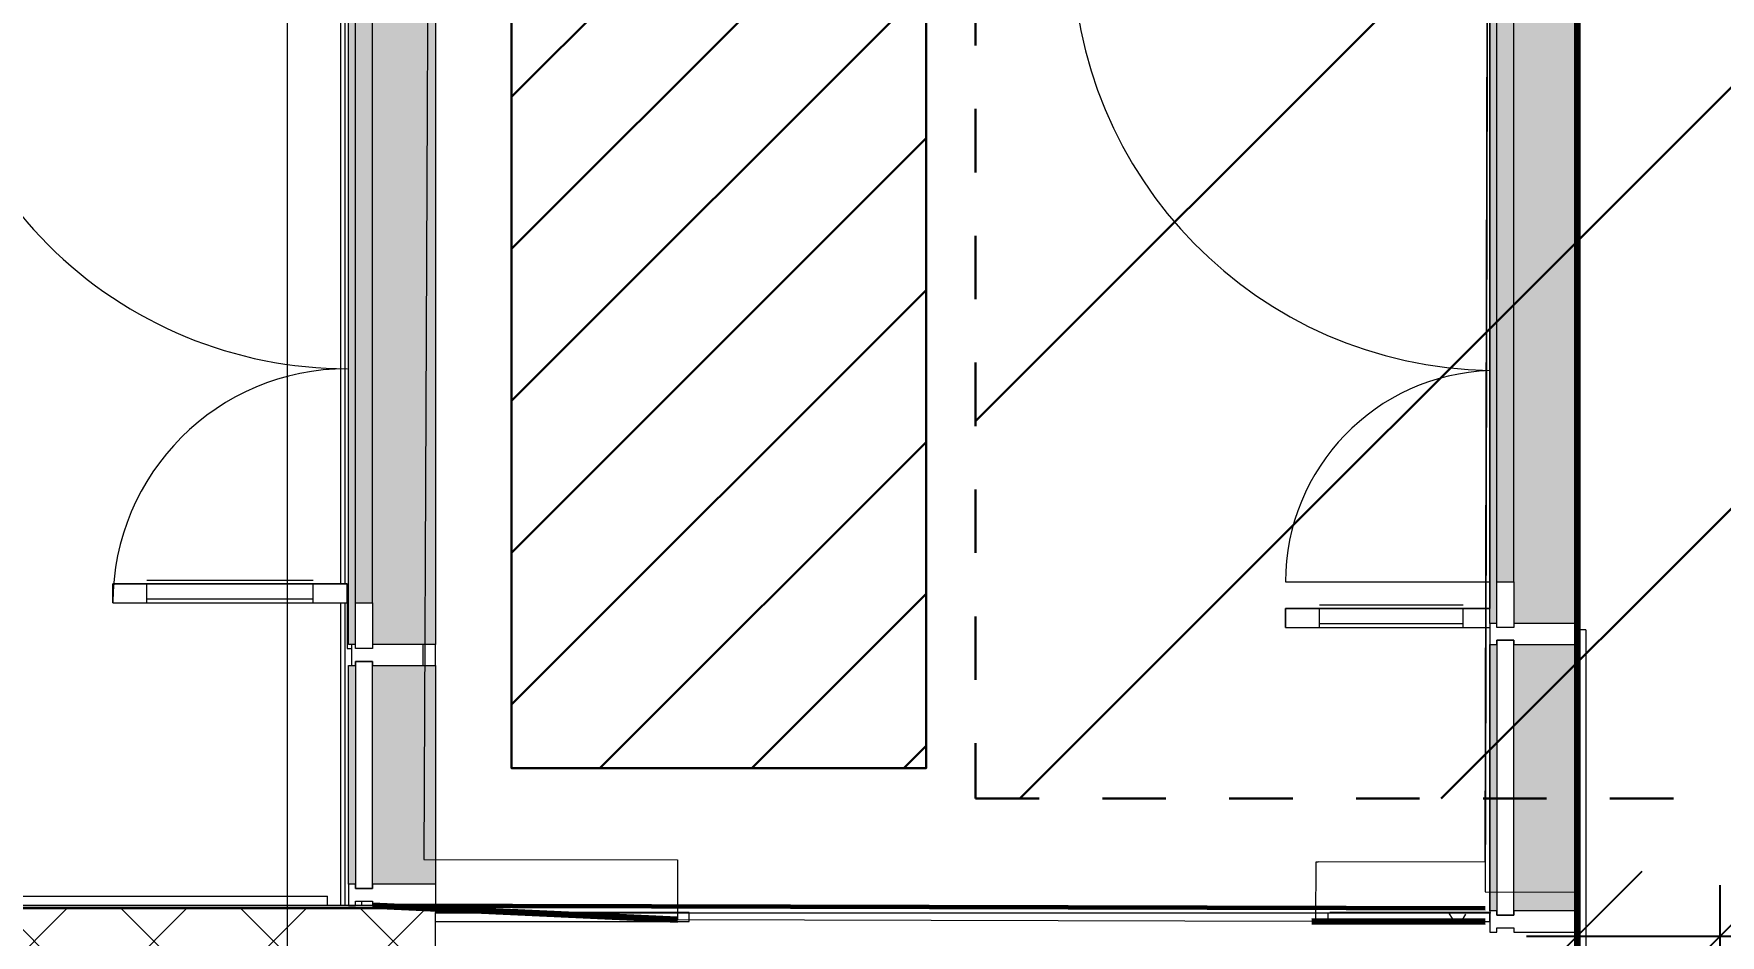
# Model space of a CAD drawing. Header units: millimetres. Extents: x -249154 to 415037, y -45458 to 354837.
# Drawn here: x 3175 to 7163, y 15151 to 17283 of the extents above; entities that cross this region are included whole.
import ezdxf

# ---------------------------------------------------------------- set-up
doc = ezdxf.new("R2010")
doc.units = ezdxf.units.MM
doc.linetypes.add('Штрих короткий', pattern=[600, 300, -300])
for name, color, linetype, lineweight in [('0) строит. леса', 20, 'Continuous', 30), ('3.4) Шп. баз 4 в 525 поз 4838м2', 160, 'Continuous', 140), ('3.4) Шп. фин 4 в 529 поз 11227м2', 6, 'Continuous', 140), ('4) демонтаж НЗ №2', 1, 'Continuous', 35), ('488 штук тамбуров и 1.51', 5, 'Continuous', 140), ('5.5) Перег WD5', 3, 'Continuous', 60), ('666 покраска FK1', 211, 'Continuous', 60), ('A-AREA-BNDY', 7, 'Continuous', 5), ('A-DETL-GENF', 7, 'Continuous', 9), ('A-FLOR', 7, 'Continuous', 9), ('A-GLAZ-CURT', 7, 'Continuous', 9), ('A-GLAZ-CURT-2', 7, 'Continuous', 20), ('A-GLAZ-CWMG', 7, 'Continuous', 9), ('A-GLAZ-CWMG-1', 7, 'Continuous', 20), ('A-WALL', 7, 'Continuous', 5), ('I-WALL', 7, 'Continuous', 5), ('Оси', 7, 'Continuous', 9)]:
    doc.layers.add(name, color=color, linetype=linetype, lineweight=lineweight)
for name, color, linetype, lineweight, true_color in [('A-DOOR-1', 7, 'Continuous', 5, 0xc0c0c0), ('A-WALL-1', 9, 'Continuous', 5, 0x808080), ('A-WALL-FNSH-1', 9, 'Continuous', 5, 0x808080)]:
    doc.layers.add(name, color=color, linetype=linetype, lineweight=lineweight, true_color=true_color)
doc.styles.add('ISOCPEUR_1', font='isocpeur.ttf', dxfattribs={"height": 350})
doc.dimstyles.new('ISO-2_0_0_9К_Средний_округл2', dxfattribs={"dimscale": 304.8, "dimtxt": 199.196235, "dimasz": 0.492126, "dimexe": 0.393701, "dimexo": 0, "dimgap": 0, "dimtad": 1, "dimdec": 0, "dimrnd": 10, "dimzin": 0, "dimdsep": 46, "dimtxsty": 'ISOCPEUR_1', "dimblk1": 'OBLIQUE', "dimblk2": 'OBLIQUE', "dimsah": 1, "dimcen": 0.09, "dimdle": 0.393701, "dimazin": 0, "dimtfac": 1, "dimtdec": 4, "dimtix": 1, "dimtmove": 0, "dimatfit": 3, "dimfxl": 1, "dimtvp": 1, "dimtolj": 1, "dimtzin": 0, "dimarcsym": 2})
pattern_1 = [(0, (64.7, -136.06), (243.84, 60.96), [20.117, -162.763, 20.117, -162.763, -975.36]), (0, (64.7, -136.06), (243.84, 60.96), [-365.76, 20.117, -345.643, 20.117, -162.763, -426.72]), (0, (64.7, -136.06), (243.84, 60.96), [-914.4, 20.117, -101.803, 20.117, -284.683]), (120, (156.14, -105.58), (-174.7129, 180.69163), [20.117, -162.763, 20.117, -162.763, -975.36]), (120, (156.14, -105.58), (-174.7129, 180.69163), [-365.76, 20.117, -345.643, 20.117, -162.763, -426.72]), (120, (156.14, -105.58), (-174.7129, 180.69163), [-914.4, 20.117, -101.803, 20.117, -284.683]), (240, (186.62, 16.34), (-69.1271, -241.65163), [20.117, -162.763, 20.117, -162.763, -975.36]), (240, (186.62, 16.34), (-69.1271, -241.65163), [-365.76, 20.117, -345.643, 20.117, -162.763, -426.72]), (240, (186.62, 16.34), (-69.1271, -241.65163), [-914.4, 20.117, -101.803, 20.117, -284.683])]

# ---------------------------------------------------------------- blocks, each defined once
blk = doc.blocks.new('Системная панель - Стекло - 40мм-23998915-Объем проектирования 1 этажа')
at = {"layer": 'A-GLAZ-CURT-2'}
for p, q in [((268.5, 40), (-268.5, 40)), ((-268.5, 40), (-268.5, 0)), ((268.5, 0), (268.5, 40)), ((-268.5, 0), (268.5, 0))]:
    blk.add_line(p, q, dxfattribs=at)
blk = doc.blocks.new('Прямоугольный импост - Импост структурный с накладкой - 190мм-23188488-Объем проектирования 1 этажа')
at = {"layer": 'A-GLAZ-CWMG-1'}
for p, q in [((-50, 0), (-50, 17)), ((-50, 17), (0, 17)), ((-40, 0), (-50, 0)), ((-40, -40), (-40, 0)), ((0, 0), (-10, 0)), ((-10, 0), (-10, -40)), ((0, 17), (0, 0)), ((-50, -190), (-50, -40)), ((-50, -40), (-40, -40)), ((-10, -40), (0, -40)), ((0, -40), (0, -190)), ((0, -190), (-50, -190))]:
    blk.add_line(p, q, dxfattribs=at)
blk = doc.blocks.new('Прямоугольный импост - Импост структурный с накладкой - 190мм-23190188-Объем проектирования 1 этажа')
at = {"layer": 'A-GLAZ-CWMG'}
for points in [[(3861.1, 15408.1), (3871.1, 15408.1), (3871.1, 15925.1), (3854.1, 15925.1), (3854.1, 15408.1)], [(4031.1, 15408.1), (4061.1, 15408.1), (4060, 15925.1), (3911.1, 15925.1), (3911.1, 15408.1), (4006.1, 15408.1)]]:
    blk.add_hatch(color=256, dxfattribs=at).paths.add_polyline_path(points)
for p, q in [((3854.1, 15925.1), (3861.1, 15925.1)), ((3854.1, 15408.1), (3854.1, 15925.1)), ((4031.1, 15925.1), (4061.1, 15925.1)), ((4061.1, 15408.1), (4061.1, 15925.1))]:
    blk.add_line(p, q, dxfattribs=at)
blk = doc.blocks.new('Прямоугольный импост - Импост структурный с накладкой - 190мм-31929454-Объем проектирования 1 этажа')
at = {"layer": 'A-GLAZ-CWMG-1'}
for p, q in [((-50, 0), (-50, 17)), ((-50, 17), (0, 17)), ((-40, 0), (-50, 0)), ((-40, -40), (-40, 0)), ((0, 0), (-10, 0)), ((-10, 0), (-10, -40)), ((0, 17), (0, 0)), ((-50, -190), (-50, -40)), ((-50, -40), (-40, -40)), ((-10, -40), (0, -40)), ((0, -40), (0, -190)), ((0, -190), (-50, -190))]:
    blk.add_line(p, q, dxfattribs=at)
blk = doc.blocks.new('Системная панель - Стекло - 40мм-32473990-Объем проектирования 1 этажа')
at = {"layer": 'A-GLAZ-CURT-2'}
for p, q in [((325, 40), (-325, 40)), ((-325, 40), (-325, 0)), ((325, 0), (325, 40)), ((-325, 0), (325, 0))]:
    blk.add_line(p, q, dxfattribs=at)
blk = doc.blocks.new('Прямоугольный импост - Импост структурный с накладкой - 190мм-32257698-Объем проектирования 1 этажа')
at = {"layer": 'A-GLAZ-CWMG'}
for points in [[(6560, 16025), (6570, 16025), (6570, 17725), (6553, 17725), (6553, 16025)], [(6760, 16025), (6760, 17725), (6610, 17725), (6610, 16025)], [(6570, 16123), (6610, 16123), (6610, 17627), (6570, 17627), (6570, 16699.3)]]:
    blk.add_hatch(color=256, dxfattribs=at).paths.add_polyline_path(points)
for p, q in [((6553, 16025), (6553, 17725)), ((6760, 16025), (6760, 17725)), ((6570, 16123), (6570, 17627)), ((6610, 16123), (6610, 17627))]:
    blk.add_line(p, q, dxfattribs=at)
blk = doc.blocks.new('Прямоугольный импост - Импост структурный с накладкой - 190мм-32473988-Объем проектирования 1 этажа')
at = {"layer": 'A-GLAZ-CWMG'}
for points in [[(6553, 15345), (6570, 15345), (6570, 15975), (6553, 15975), (6553, 15362.5)], [(6760, 15345), (6760, 15975), (6610, 15975), (6610, 15345)]]:
    blk.add_hatch(color=256, dxfattribs=at).paths.add_polyline_path(points)
for p, q in [((6553, 15345), (6553, 15975)), ((6760, 15345), (6760, 15975))]:
    blk.add_line(p, q, dxfattribs=at)
blk = doc.blocks.new('Прямоугольный импост - Импост структурный с накладкой - 190мм-22862222-Объем проектирования 1 этажа')
at = {"layer": 'A-GLAZ-CWMG-1'}
for p, q in [((-25, 0), (-25, 17)), ((-25, 17), (25, 17)), ((25, 0), (15, 0)), ((15, 0), (15, -40)), ((25, 17), (25, 0)), ((-25, -190), (-25, -40)), ((15, -40), (25, -40)), ((25, -40), (25, -190)), ((25, -190), (-25, -190))]:
    blk.add_line(p, q, dxfattribs=at)
blk = doc.blocks.new('Дверь_Витражная_остекление_ - ДВН_ДАО_Главный вход_1800 в свету 4-32257700-Объем проектирования 1 этажа')
at = {"layer": 'A-DETL-GENF'}
for p, q in [((-752, -1004), (-752, -17)), ((-752, -17), (-752, -1004)), ((-707, -1004), (-707, -17)), ((-707, -1004), (-707, -17)), ((815, -500), (815, -17)), ((815, -17), (815, -500)), ((860, -500), (860, -17)), ((860, -500), (860, -17)), ((-752, -80), (-707, -80)), ((-742, -924), (-742, -80)), ((-698, -924), (-698, -80)), ((806, -420), (806, -80)), ((860, -80), (815, -80)), ((850, -420), (850, -80)), ((860, -420), (815, -420)), ((860, -500), (815, -500)), ((815, -500), (860, -500)), ((-752, -924), (-707, -924)), ((-752, -1004), (-707, -1004)), ((-752, -1004), (-707, -1004))]:
    blk.add_line(p, q, dxfattribs=at)
at = {"layer": 'A-DOOR-1'}
for p, q in [((-860, 40), (-752, 40)), ((-860, 0), (-860, 40)), ((-752, 40), (-752, 0)), ((752, 40), (860, 40)), ((752, 0), (752, 40)), ((860, 40), (860, 0)), ((-752, 0), (-860, 0)), ((-752, -1004), (-752, -17)), ((860, 0), (752, 0)), ((752, -500), (752, -17))]:
    blk.add_line(p, q, dxfattribs=at)
for centre, radius, start, end in [((-752, 0), 1004, 270, 359.0249), ((752, 0), 500, 181.9705, 270)]:
    blk.add_arc(centre, radius, start, end, dxfattribs=at)
blk = doc.blocks.new('Прямоугольный импост - Импост структурный с накладкой - 190мм-23190275-Объем проектирования 1 этажа')
at = {"layer": 'A-GLAZ-CWMG'}
for points in [[(3854.1, 15975.1), (3871.1, 15975.1), (3871.1, 16750.1), (3854.1, 16750.1), (3854.1, 15982.1)], [(3911.1, 16073.1), (3910, 16750.1), (3871.1, 16750.1), (3871.1, 16073.1), (3910, 16073.1)], [(4061.1, 15975.1), (4060, 16750.1), (3911.1, 16750.1), (3911.1, 15975.1), (4060, 15975.1)]]:
    blk.add_hatch(color=256, dxfattribs=at).paths.add_polyline_path(points)
for p, q in [((3854.1, 15975.1), (3854.1, 16750.1)), ((3871.1, 16073.1), (3871.1, 16750.1)), ((3911.1, 16073.1), (3911.1, 16750.1)), ((4061.1, 15975.1), (4061.1, 16750.1)), ((3861.1, 15975.1), (3854.1, 15975.1)), ((4061.1, 15975.1), (4031.1, 15975.1))]:
    blk.add_line(p, q, dxfattribs=at)
blk = doc.blocks.new('Прямоугольный импост - Импост структурный с накладкой - 170мм-23186685-Объем проектирования 1 этажа')
at = {"layer": 'A-GLAZ-CWMG'}
for p, q in [((3836.1, 16118.1), (3836.1, 17618.1)), ((3846.1, 16118.1), (3846.1, 17618.1)), ((3836.1, 15358.1), (3836.1, 16073.1)), ((3846.1, 15358.1), (3846.1, 16073.1)), ((3846.1, 15358.1), (3836.1, 15358.1)), ((3854.1, 15358.1), (3846.1, 15358.1)), ((3886.1, 15358.1), (3871.1, 15358.1)), ((3886.1, 15358.1), (3886.1, 15368.1)), ((3911.1, 15358.1), (3886.1, 15358.1))]:
    blk.add_line(p, q, dxfattribs=at)
blk = doc.blocks.new('Прямоугольный импост - Импост структурный с накладкой - 170мм-22968247-Объем проектирования 1 этажа')
at = {"layer": 'A-GLAZ-CWMG-1'}
for p, q in [((-25, 0), (-25, 10)), ((-25, 10), (25, 10)), ((25, 0), (15, 0)), ((15, 0), (15, -40)), ((25, 10), (25, 0)), ((-25, -160), (-25, -40)), ((15, -40), (25, -40)), ((25, -40), (25, -160)), ((25, -160), (-25, -160))]:
    blk.add_line(p, q, dxfattribs=at)
blk = doc.blocks.new('Прямоугольный импост - Импост структурный с накладкой - 170мм-23186686-Объем проектирования 1 этажа')
at = {"layer": 'A-GLAZ-CWMG'}
blk.add_line((3886.1, 15358.1), (3871.1, 15358.1), dxfattribs=at)
blk = doc.blocks.new('Дверь_Витражная_СКБ_2Ст - ВН-1_ ДВН_ДАО_Главный вход_1800 в свету 4-31912968-Объем проектирования 1 этажа')
at = {"layer": 'A-DETL-GENF'}
for p, q in [((-885, -20), (-885, -17)), ((-885, -17), (-885, -20)), ((-777, -20), (-885, -20)), ((-885, -20), (-777, -20)), ((-768, -20), (-813, -20)), ((-813, -1020), (-813, -20)), ((-768, -20), (-813, -20)), ((-813, -20), (-813, -1020)), ((-777, -17), (-777, -20)), ((-777, -20), (-777, -17)), ((-768, -1020), (-768, -20)), ((-768, -1020), (-768, -20)), ((732, -20), (777, -20)), ((732, -574), (732, -20)), ((732, -20), (732, -574)), ((777, -20), (732, -20)), ((777, -17), (777, -20)), ((777, -17), (777, -20)), ((777, -574), (777, -20)), ((777, -574), (777, -20)), ((777, -20), (885, -20)), ((777, -20), (885, -20)), ((885, -20), (885, -10)), ((885, -20), (885, -10)), ((-813, -100), (-768, -100)), ((-803, -940), (-803, -100)), ((-759, -940), (-759, -100)), ((723, -494), (723, -100)), ((777, -100), (732, -100)), ((767, -494), (767, -100)), ((777, -494), (732, -494)), ((777, -574), (732, -574)), ((732, -574), (777, -574)), ((-813, -940), (-768, -940)), ((-813, -1020), (-768, -1020)), ((-813, -1020), (-768, -1020))]:
    blk.add_line(p, q, dxfattribs=at)
at = {"layer": 'A-DOOR-1'}
for p, q in [((-885, 40), (-777, 40)), ((-885, 0), (-885, 40)), ((-777, 40), (-777, 0)), ((777, 40), (885, 40)), ((777, 0), (777, 40)), ((885, 40), (885, 0)), ((-777, 0), (-885, 0)), ((-777, -1020), (-777, -20)), ((885, 0), (777, 0)), ((777, -574), (777, -20))]:
    blk.add_line(p, q, dxfattribs=at)
for centre, radius, start, end in [((-777, -20), 1000, 270, 0), ((777, -20), 554, 180, 270)]:
    blk.add_arc(centre, radius, start, end, dxfattribs=at)
blk = doc.blocks.new('Прямоугольный импост - Импост структурный с накладкой - 190мм-23933667-Объем проектирования 1 этажа')
at = {"layer": 'A-GLAZ-CWMG'}
for points in [[(3861.1, 19150.1), (3871.1, 19150.1), (3871.1, 19950.1), (3854.1, 19950.1), (3854.1, 19150.1)], [(3871.1, 19150.1), (3911.1, 19150.1), (3910, 19950.1), (3871.1, 19950.1)], [(4060, 19150.1), (4061.1, 19150.1), (4060, 19950.1), (3911.1, 19950.1), (3911.1, 19150.1), (4031.1, 19150.1)]]:
    blk.add_hatch(color=256, dxfattribs=at).paths.add_polyline_path(points)
for p, q in [((3854.1, 19150.1), (3854.1, 19950.1)), ((3871.1, 19150.1), (3871.1, 19950.1)), ((3911.1, 19150.1), (3911.1, 19950.1)), ((4061.1, 19150.1), (4061.1, 19950.1))]:
    blk.add_line(p, q, dxfattribs=at)
blk = doc.blocks.new('_Oblique')
at = {"color": 0, "linetype": 'ByBlock', "lineweight": -2}
blk.add_line((-0.5, -0.5), (0.5, 0.5), dxfattribs=at)
blk = doc.blocks.new('*D2046')
at = {"layer": '5.5) Перег WD5', "color": 0, "lineweight": -2, "transparency": 16777216}
for p, q in [((6824.7, 15127.8), (6824.7, 15269.6)), ((7162.2, 14838.9), (7162.2, 15269.6)), ((6704.7, 15149.6), (7162.2, 15149.6)), ((7162.2, 15149.6), (62460.5, 15149.6))]:
    blk.add_line(p, q, dxfattribs=at)
at = {"layer": 'Defpoints', "color": 0, "transparency": 16777216}
for p in [(6824.7, 15127.8), (7162.2, 15149.6), (7162.2, 14838.9)]:
    blk.add_point(p, dxfattribs=at)
at = {"layer": '5.5) Перег WD5', "color": 0, "lineweight": -2, "transparency": 16777216, "xscale": 304.8, "yscale": 304.8, "zscale": 304.8, "rotation": 180}
blk.add_blockref('_Oblique', (6824.7, 15149.6), dxfattribs=at)
at = {"layer": '5.5) Перег WD5', "color": 0, "lineweight": -2, "transparency": 16777216, "xscale": 304.8, "yscale": 304.8, "zscale": 304.8}
blk.add_blockref('_Oblique', (7162.2, 15149.6), dxfattribs=at)
at = {"layer": '5.5) Перег WD5', "color": 0, "lineweight": 25, "transparency": 16777216, "insert": (61871.5, 15616.3), "char_height": 350, "width": 478.071, "attachment_point": 1, "line_spacing_factor": 1.149209, "style": 'ISOCPEUR_1'}
blk.add_mtext('\\A1;340', dxfattribs=at)

msp = doc.modelspace()

# ---------------------------------------------------------------- hatches: boundary and pattern name
at = {"layer": '0) строит. леса', "linetype": 'Штрих короткий', "ltscale": 0.5}
h = msp.add_hatch(dxfattribs=at)
h.set_pattern_fill('ANSI31', color=256, scale=222)
h.paths.add_polyline_path([(12251.3, 25505.4), (5401.8, 25505.4), (5401.8, 15474.4), (12251.3, 15474.4)])
at = {"layer": '0) строит. леса'}
h = msp.add_hatch(dxfattribs=at)
h.set_pattern_fill('ANSI31', color=256, scale=80)
h.set_pattern_definition([(45, (8504.46, 161425.36), (-179.60512, 179.60512), [])])
h.paths.add_polyline_path([(4304.8, 17546.2), (4304.8, 15546.2), (5284.8, 15546.2), (5284.8, 17546.2)])
at = {"layer": 'A-WALL'}
h = msp.add_hatch(dxfattribs=at)
h.set_pattern_fill('FP_24', color=256, style=0, pattern_type=2)
h.set_pattern_definition([(45, (64.7, -136.06), (-141.4214, 141.4214), []), (135, (64.7, -136.06), (-141.4214, -141.4214), [])])
h.paths.add_polyline_path([(3974.7, 15063.9), (4124.7, 15063.9), (4124.7, 15213.9), (-45.3, 15213.9), (-45.3, 15063.9), (3950.8, 15063.9)])
at = {"layer": 'I-WALL'}
h = msp.add_hatch(dxfattribs=at)
h.set_pattern_fill('FP_191', color=256, style=0, pattern_type=2)
h.set_pattern_definition(pattern_1)
h.paths.add_polyline_path([(4383.8, 15183.9), (4724.7, 15183.9), (4724.7, 15203.9), (4124.7, 15203.9), (4124.7, 15183.9), (4141.4, 15183.9)])
h = msp.add_hatch(dxfattribs=at)
h.set_pattern_fill('FP_191', color=256, style=0, pattern_type=2)
h.set_pattern_definition(pattern_1)
h.paths.add_polyline_path([(6446.8, 15183.9), (6617.7, 15183.9), (6617.7, 15203.9), (6234.7, 15203.9), (6234.7, 15183.9), (6239.7, 15183.9)])

# ---------------------------------------------------------------- linework, layer by layer
at = {"layer": '0) строит. леса', "linetype": 'Штрих короткий', "ltscale": 0.5}
msp.add_lwpolyline([(12251.3, 25505.4), (5401.8, 25505.4), (5401.8, 15474.4), (12251.3, 15474.4)], close=True, dxfattribs=at)
at = {"layer": '0) строит. леса'}
msp.add_lwpolyline([(4304.8, 17546.2), (4304.8, 15546.2), (5284.8, 15546.2), (5284.8, 17546.2)], close=True, dxfattribs=at)
at = {"layer": '3.4) Шп. баз 4 в 525 поз 4838м2'}
msp.add_lwpolyline([(6824.7, 22418.9), (6824.7, 10742.9), (6845.7, 10742.9)], dxfattribs=at)
at = {"layer": '3.4) Шп. фин 4 в 529 поз 11227м2'}
msp.add_lwpolyline([(6824.7, 22418.9), (6824.7, 10742.9), (6845.7, 10742.9)], dxfattribs=at)
at = {"layer": '4) демонтаж НЗ №2'}
msp.add_lwpolyline([(6824.7, 22418.9), (6824.7, 10742.9), (6845.7, 10742.9)], dxfattribs=at)
at = {"layer": '488 штук тамбуров и 1.51', "ltscale": 0.5}
for points in [[(3975.8, 15222.1), (4696.6, 15188.5)], [(6196.6, 15185), (6606.6, 15184)]]:
    msp.add_lwpolyline(points, dxfattribs=at)
at = {"layer": '666 покраска FK1', "ltscale": 0.5}
msp.add_lwpolyline([(3978.4, 15221.9), (6606.7, 15215.8)], dxfattribs=at)
at = {"layer": 'A-AREA-BNDY', "flags": 128}
msp.add_lwpolyline([(4697, 15329.5), (4696.6, 15188.5), (6196.6, 15185), (6206.6, 15184.9), (6207, 15324.9), (6212, 15324.9), (6212, 15325.9), (6607, 15325), (6619.6, 20726), (4119.9, 20731.9), (4110.5, 18460.1), (4725.3, 18458.6), (4723.8, 17817.4), (4107.8, 17818.9), (4097.4, 15330.9)], close=True, dxfattribs=at)
msp.add_lwpolyline([(6619.6, 20726), (6607.3, 15477.5), (6606.8, 15254), (6817.8, 15253.5), (6817.1, 14959.5), (7134.6, 14958.8), (7134.1, 14742), (8108.2, 14739.7)], dxfattribs=at)
at = {"layer": 'A-FLOR'}
for p, q in [((6617.7, 17445.9), (6617.7, 15923.9)), ((6617.7, 15878.9), (6617.7, 15208.9)), ((6844.7, 15873.9), (6824.7, 15873.9)), ((6844.7, 15873.9), (6844.7, 14839.9)), ((4124.7, 15789.1), (4124.7, 15839.1)), ((4124.7, 15221.9), (4124.7, 15204.9)), ((6617.7, 15203.9), (4124.7, 15203.9)), ((4124.7, 15133.9), (4124.7, 15183.9))]:
    msp.add_line(p, q, dxfattribs=at)
at = {"layer": 'A-WALL'}
for p, q in [((-225.3, 15243.9), (3869.7, 15243.9)), ((3869.7, 15221.6), (3869.7, 15243.9)), ((4124.7, 15216.9), (-198.3, 15216.9)), ((4124.7, 15213.9), (-195.3, 15213.9))]:
    msp.add_line(p, q, dxfattribs=at)
at = {"layer": 'A-WALL-1'}
for p, q in [((4124.7, 15063.9), (4124.7, 15204.9)), ((4724.7, 15183.9), (4724.7, 15203.9)), ((6234.7, 15203.9), (6234.7, 15183.9)), ((6617.7, 15183.9), (6617.7, 15203.9)), ((4124.7, 15183.9), (4724.7, 15183.9)), ((6234.7, 15183.9), (6617.7, 15183.9))]:
    msp.add_line(p, q, dxfattribs=at)
at = {"layer": 'A-WALL-FNSH-1'}
for p, q in [((4124.7, 15221.9), (-203.3, 15221.9)), ((4724.7, 15204.9), (4124.7, 15204.9)), ((4724.7, 15203.9), (4724.7, 15204.9)), ((6619.7, 15204.9), (6239.7, 15204.9)), ((6239.7, 15204.9), (6239.7, 15203.9)), ((6617.7, 15203.9), (6619.7, 15203.9)), ((6619.7, 15203.9), (6619.7, 15204.9)), ((6845.7, 15184.4), (6844.7, 15184.4)), ((6844.7, 15184.4), (6844.7, 14839.9)), ((6845.7, 14839.9), (6845.7, 15184.4))]:
    msp.add_line(p, q, dxfattribs=at)
at = {"layer": 'Оси'}
msp.add_lwpolyline([(3774.7, -2042.3), (3774.7, 2957.7), (3774.7, 22262), (3774.7, 27262)], dxfattribs=at)

# ---------------------------------------------------------------- block references
at = {"layer": 'A-DOOR-1', "rotation": 269.9999999999999}
for name, p in [('Дверь_Витражная_СКБ_2Ст - ВН-1_ ДВН_ДАО_Главный вход_1800 в свету 4-31912968-Объем проектирования 1 этажа', (3935.8, 16714.1)), ('Дверь_Витражная_остекление_ - ДВН_ДАО_Главный вход_1800 в свету 4-32257700-Объем проектирования 1 этажа', (6634.7, 16738.9))]:
    msp.add_blockref(name, p, dxfattribs=at)
at = {"layer": 'A-GLAZ-CURT', "rotation": 269.9999999999999}
for name, p in [('Системная панель - Стекло - 40мм-32473990-Объем проектирования 1 этажа', (6634.7, 15523.9)), ('Системная панель - Стекло - 40мм-23998915-Объем проектирования 1 этажа', (3935.8, 15530.6))]:
    msp.add_blockref(name, p, dxfattribs=at)
at = {"layer": 'A-GLAZ-CWMG'}
for name, p in [('Прямоугольный импост - Импост структурный с накладкой - 170мм-23186685-Объем проектирования 1 этажа', (64.7, -136.1)), ('Прямоугольный импост - Импост структурный с накладкой - 170мм-23186686-Объем проектирования 1 этажа', (64.7, -136.1)), ('Прямоугольный импост - Импост структурный с накладкой - 190мм-32257698-Объем проектирования 1 этажа', (64.7, -136.1)), ('Прямоугольный импост - Импост структурный с накладкой - 190мм-23933667-Объем проектирования 1 этажа', (64.7, -2536.1)), ('Прямоугольный импост - Импост структурный с накладкой - 190мм-23190275-Объем проектирования 1 этажа', (64.7, -136.1)), ('Прямоугольный импост - Импост структурный с накладкой - 190мм-32473988-Объем проектирования 1 этажа', (64.7, -136.1)), ('Прямоугольный импост - Импост структурный с накладкой - 190мм-23190188-Объем проектирования 1 этажа', (64.7, -136.1))]:
    msp.add_blockref(name, p, dxfattribs=at)
at = {"layer": 'A-GLAZ-CWMG', "extrusion": (0, 0, -1), "rotation": 270.0000000000001}
for name, p in [('Прямоугольный импост - Импост структурный с накладкой - 190мм-22862222-Объем проектирования 1 этажа', (-6634.7, 15863.9)), ('Прямоугольный импост - Импост структурный с накладкой - 170мм-22968247-Объем проектирования 1 этажа', (-3935.8, 15814.1)), ('Прямоугольный импост - Импост структурный с накладкой - 190мм-23188488-Объем проектирования 1 этажа', (-3935.8, 15222.1)), ('Прямоугольный импост - Импост структурный с накладкой - 190мм-31929454-Объем проектирования 1 этажа', (-6634.7, 15158.9))]:
    msp.add_blockref(name, p, dxfattribs=at)

# ---------------------------------------------------------------- dimensions: what is measured, and where the dimension line sits
at = {"layer": '5.5) Перег WD5', "color": 18, "lineweight": 25, "true_color": 0x000000}
dim = msp.add_linear_dim(base=(7162.2018714, 15149.6492175), p1=(6824.7018714, 15127.7574188), p2=(7162.2018714, 14838.9378314), dimstyle='ISO-2_0_0_9К_Средний_округл2', override={"dimasz": 1, "dimpost": '<>', "dimtxsty": 'ISOCPEUR_1', "dimfxl": 444.21054}, dxfattribs=at)
dim.commit()
dim.dimension.update_dxf_attribs({"geometry": '*D2046', "text_midpoint": (62110.5131011, 15149.6492175), "dimtype": 160})

doc.saveas('drawing.dxf')
